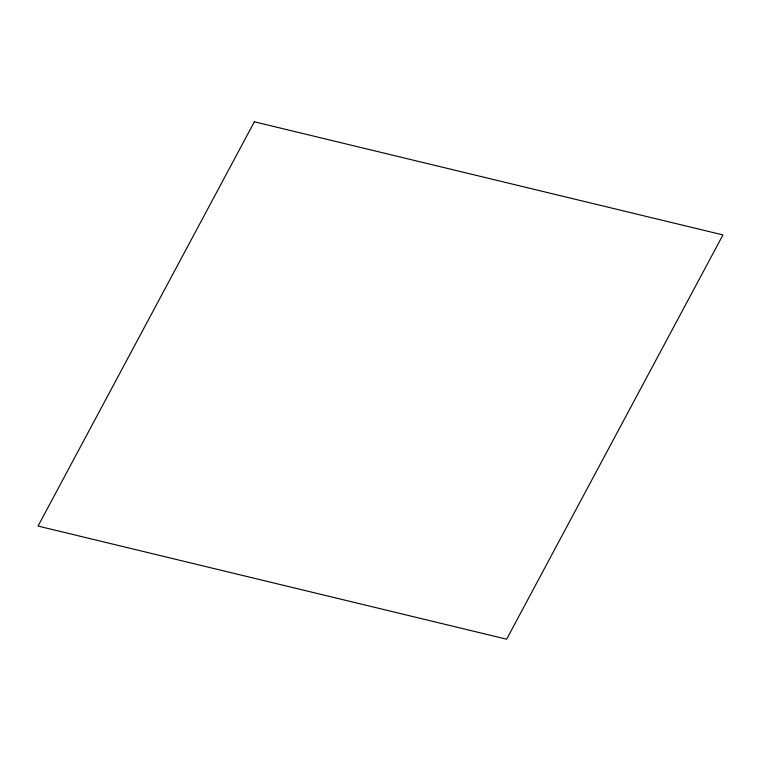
<?xml version="1.0" encoding="UTF-8"?>
<svg xmlns="http://www.w3.org/2000/svg" width="761" height="761" viewBox="0 0 761 761"><rect width="100%" height="100%" fill="white"/><g stroke="black" fill="none" stroke-linecap="round" stroke-linejoin="round"><path stroke-width="1.14" d="M254.374 121.798L38.05 526.07L506.626 639.202L722.95 234.93L254.374 121.798"/></g></svg>
